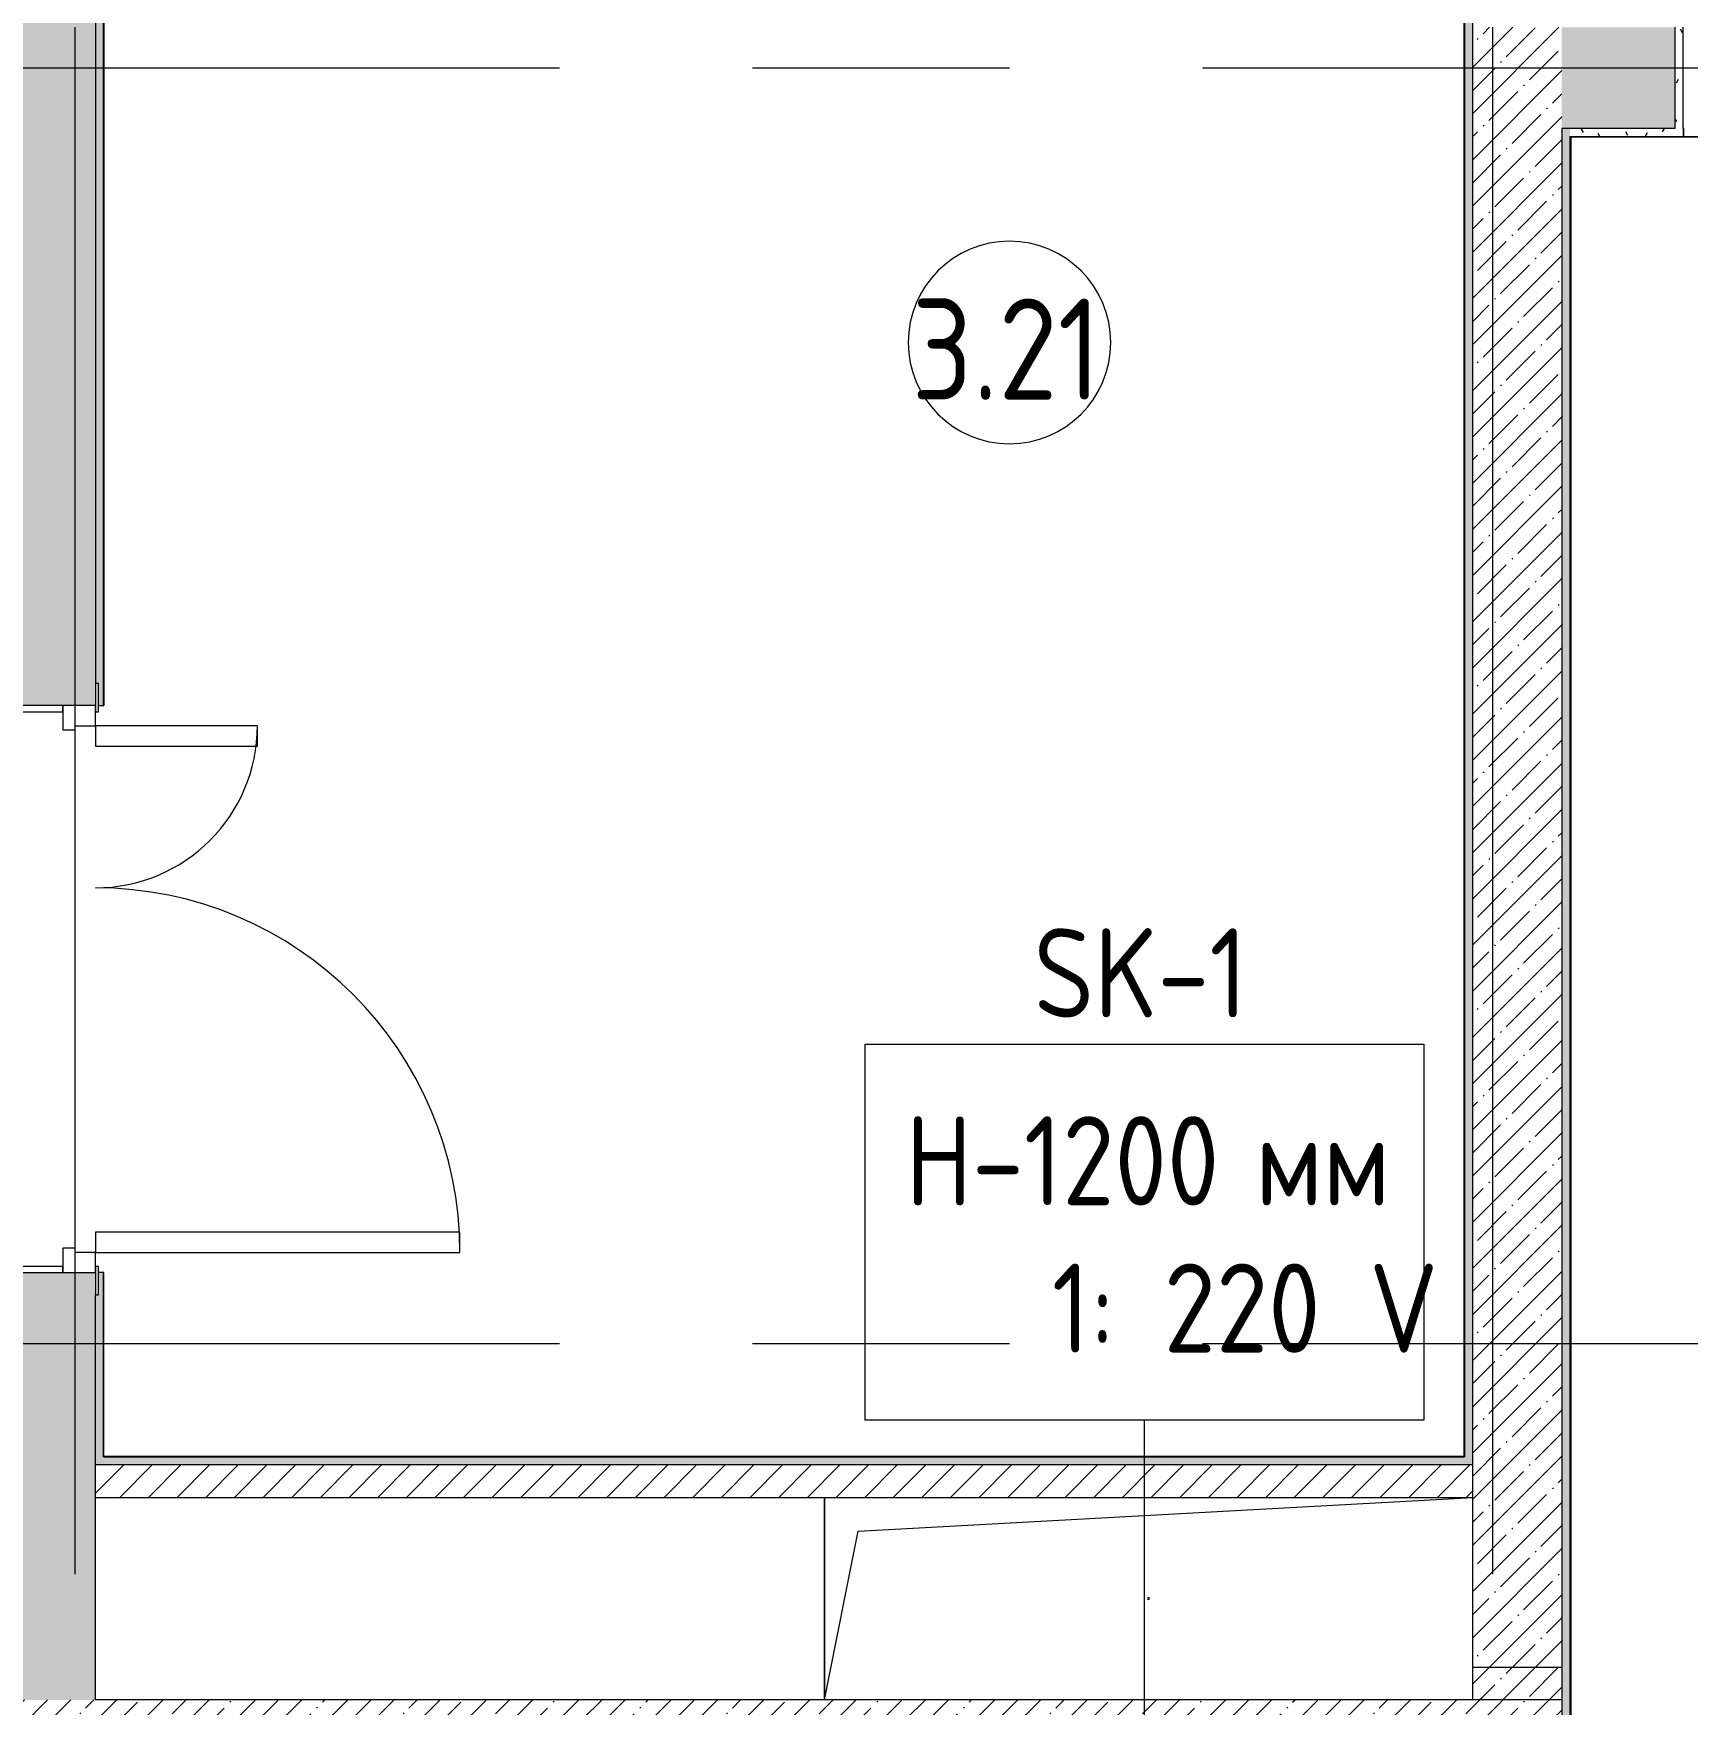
# Model space of a CAD drawing. Header units: millimetres. Extents: x 81382 to 274764, y -8553 to 29000.
# Drawn here: x 89257 to 93341, y 17258 to 21385 of the extents above; entities that cross this region are included whole.
import ezdxf

# ---------------------------------------------------------------- set-up
doc = ezdxf.new("R2010")
doc.units = ezdxf.units.MM
doc.linetypes.add('Осевая', pattern=[3175, 635, -476.25, 1587.5, -476.25])
for name, color, linetype, lineweight in [('A-AREA-IDEN', 7, 'Continuous', 9), ('A-DOOR', 7, 'Continuous', 9), ('A-DOOR-1', 7, 'Continuous', 13), ('A-DOOR-FRAM', 7, 'Continuous', 13), ('A-GENM', 7, 'Continuous', 9), ('A-WALL', 7, 'Continuous', 9), ('E-ELEC-FIXT-IDEN', 7, 'Continuous', 9), ('I-WALL', 7, 'Continuous', 9), ('Оси', 7, 'Continuous', 9), ('Оси-2', 7, 'Осевая', 9)]:
    doc.layers.add(name, color=color, linetype=linetype, lineweight=lineweight)
doc.layers.add('A-WALL-1', color=7, linetype='Continuous', lineweight=9, true_color=0x3c3c3c)
doc.layers.add('A-WALL-FNSH-1', color=7, linetype='Continuous', lineweight=9, true_color=0x3c3c3c)
doc.styles.add('GOST Common', font='GOST_Common.ttf', dxfattribs={"width": 0.9, "height": 250})
doc.styles.add('GOST Common_1', font='GOST_Common.ttf', dxfattribs={"width": 0.9, "height": 220})
pattern_1 = [(45, (0, 0), (-57.024626, 57.024626), []), (45, (57.025, 0), (-57.024626, 57.024626), [100.806, -20.161, 3.353, -16.808])]
pattern_2 = [(0, (0, 0), (121.92, 30.48), [10.058, -81.382, 10.058, -81.382, -487.68]), (0, (0, 0), (121.92, 30.48), [-182.88, 10.058, -172.822, 10.058, -81.382, -213.36]), (0, (0, 0), (121.92, 30.48), [-457.2, 10.058, -50.902, 10.058, -142.342]), (120, (45.72, 15.24), (-87.356454, 90.345817), [10.058, -81.382, 10.058, -81.382, -487.68]), (120, (45.72, 15.24), (-87.356454, 90.345817), [-182.88, 10.058, -172.822, 10.058, -81.382, -213.36]), (120, (45.72, 15.24), (-87.356454, 90.345817), [-457.2, 10.058, -50.902, 10.058, -142.342]), (240, (60.96, 76.2), (-34.563546, -120.825817), [10.058, -81.382, 10.058, -81.382, -487.68]), (240, (60.96, 76.2), (-34.563546, -120.825817), [-182.88, 10.058, -172.822, 10.058, -81.382, -213.36]), (240, (60.96, 76.2), (-34.563546, -120.825817), [-457.2, 10.058, -50.902, 10.058, -142.342])]

# ---------------------------------------------------------------- blocks, each defined once
blk = doc.blocks.new('110_Дверь_СКБ_2Ст - Д-1_л_Лестничная клетка EIS60 2-32359692-План размещения напольных электротехнических лючков и розеток 3 этажа в осях 23-33')
at = {"layer": 'A-DOOR'}
for centre, radius, start, end in [((662.5, 125), 900, 90, 180), ((-637.5, 125), 400, 360, 90)]:
    blk.add_arc(centre, radius, start, end, dxfattribs=at)
at = {"layer": 'A-DOOR-1'}
for p, q in [((662.5, 1025), (612.5, 1025)), ((612.5, 1025), (612.5, 125)), ((662.5, 125), (662.5, 1025)), ((-637.5, 525), (-637.5, 125)), ((-587.5, 525), (-637.5, 525)), ((-587.5, 125), (-587.5, 525)), ((-637.5, 125), (-587.5, 125)), ((612.5, 125), (662.5, 125))]:
    blk.add_line(p, q, dxfattribs=at)
at = {"layer": 'A-DOOR-FRAM'}
for p, q in [((-672.5, 133), (-742.5, 133)), ((-742.5, 133), (-742.5, 125)), ((-742.5, 125), (-672.5, 125)), ((-637.5, 125), (-687.5, 125)), ((-687.5, 125), (-687.5, 45)), ((-672.5, 125), (-672.5, 133)), ((-637.5, 75), (-637.5, 125)), ((662.5, 125), (662.5, 75)), ((712.5, 125), (662.5, 125)), ((767.5, 133), (697.5, 133)), ((697.5, 133), (697.5, 125)), ((697.5, 125), (767.5, 125)), ((712.5, 45), (712.5, 125)), ((767.5, 125), (767.5, 133)), ((-687.5, 45), (-627.5, 45)), ((-672.5, 45), (-687.5, 45)), ((-687.5, 45), (-687.5, -125)), ((-672.5, -125), (-672.5, 45)), ((-627.5, 75), (-637.5, 75)), ((-627.5, 45), (-627.5, 75)), ((662.5, 75), (652.5, 75)), ((652.5, 75), (652.5, 45)), ((652.5, 45), (712.5, 45)), ((712.5, 45), (697.5, 45)), ((697.5, 45), (697.5, -125)), ((712.5, -125), (712.5, 45)), ((-672.5, -125), (-742.5, -125)), ((-742.5, -125), (-742.5, -133)), ((-742.5, -133), (-672.5, -133)), ((-687.5, -125), (-672.5, -125)), ((-672.5, -133), (-672.5, -125)), ((697.5, -125), (712.5, -125)), ((767.5, -125), (697.5, -125)), ((697.5, -125), (697.5, -133)), ((697.5, -133), (767.5, -133)), ((767.5, -133), (767.5, -125))]:
    blk.add_line(p, q, dxfattribs=at)
blk = doc.blocks.new('GM_Отверстие прямоугольное _в плите_ - Отверстие-21716445-План размещения напольных электротехнических лючков и розеток 3 этажа в осях 23-33')
at = {"layer": 'A-GENM'}
for p, q in [((-800, -250), (-800, 250)), ((-800, 250), (-800, -250)), ((-716.7, 166.7), (800, 250)), ((-800, -250), (-716.7, 166.7))]:
    blk.add_line(p, q, dxfattribs=at)
for start, end in [(360, 180), (180, 360)]:
    blk.add_arc((0, 0), 2.5, start, end, dxfattribs=at)
blk = doc.blocks.new('Марка_Помещения - Номер-25198446-План размещения напольных электротехнических лючков и розеток 3 этажа в осях 23-33')
at = {"layer": 'A-AREA-IDEN'}
for start, end in [(360, 180), (180, 360)]:
    blk.add_arc((0, 0), 2.5, start, end, dxfattribs=at)

msp = doc.modelspace()

# ---------------------------------------------------------------- hatches: boundary and pattern name
at = {"layer": 'I-WALL'}
h = msp.add_hatch(dxfattribs=at)
h.set_pattern_fill('FP_4', color=256, style=0, pattern_type=2)
h.set_pattern_definition(pattern_1)
h.paths.add_polyline_path([(89160, 17270), (89410, 17270), (89410, 18325), (89160, 18325), (89160, 18041.7)])
h.paths.add_polyline_path([(89410, 19725), (89410, 27100), (89160, 27100), (89160, 19725), (89360, 19725)])
h = msp.add_hatch(dxfattribs=at)
h.set_pattern_fill('FP_35', color=256, style=0, pattern_type=2)
h.set_pattern_definition(pattern_2)
h.paths.add_polyline_path([(89430, 17870), (89430, 18325), (89418, 18325), (89418, 18270), (89410, 18270), (89410, 17870)])
h.paths.add_polyline_path([(89430, 19725), (89430, 26830), (89410, 26830), (89410.2, 19780), (89418, 19780), (89418, 19725)])
h = msp.add_hatch(dxfattribs=at)
h.set_pattern_fill('FP_35', color=256, style=0, pattern_type=2)
h.set_pattern_definition(pattern_2)
h.paths.add_polyline_path([(92790, 17870), (92810, 17870), (92810, 26850), (92790, 26850), (92790, 17871)])
h = msp.add_hatch(dxfattribs=at)
h.set_pattern_fill('FP_4', color=256, style=0, pattern_type=2)
h.set_pattern_definition(pattern_1)
h.paths.add_polyline_path([(93030, 17270), (93030, 21400), (92810, 21400), (92810, 17270)])
h = msp.add_hatch(dxfattribs=at)
h.set_pattern_fill('FP_4', color=256, style=0, pattern_type=2)
h.set_pattern_definition(pattern_1)
h.paths.add_polyline_path([(100580, 21150), (100580, 21400), (96610, 21400), (96610, 21150), (100449.9, 21150)])
h.paths.add_polyline_path([(93050, 21150), (93310, 21150), (93310, 21400), (93030, 21400), (93030, 21150)])
h = msp.add_hatch(dxfattribs=at)
h.set_pattern_fill('FP_35', color=256, style=0, pattern_type=2)
h.set_pattern_definition(pattern_2)
h.paths.add_polyline_path([(93330, 21150), (93330, 21400), (93310, 21400), (93310, 21150)])
h = msp.add_hatch(dxfattribs=at)
h.set_pattern_fill('FP_35', color=256, style=0, pattern_type=2)
h.set_pattern_definition(pattern_2)
h.paths.add_polyline_path([(93050, 13640), (93050, 21150), (93030, 21150), (93030, 13640)])
h = msp.add_hatch(dxfattribs=at)
h.set_pattern_fill('FP_35', color=256, style=0, pattern_type=2)
h.set_pattern_definition(pattern_2)
h.paths.add_polyline_path([(93050, 21130), (93330, 21130), (93330, 21150), (93050, 21150)])
h = msp.add_hatch(dxfattribs=at)
h.set_pattern_fill('FP_35', color=256, style=0, pattern_type=2)
h.set_pattern_definition(pattern_2)
h.paths.add_polyline_path([(92810, 17850), (92810, 17870), (89410, 17870), (89410, 17850), (92182.3, 17850)])
h = msp.add_hatch(dxfattribs=at)
h.set_pattern_fill('FP_5', color=256, style=0, pattern_type=2)
h.set_pattern_definition([(45, (0, 0), (-35.35534, 35.35534), [])])
h.paths.add_polyline_path([(92810, 17770), (92810, 17850), (89410, 17850), (89410, 17770), (92182.3, 17770)])
h = msp.add_hatch(dxfattribs=at)
h.set_pattern_fill('FP_4', color=256, style=0, pattern_type=2)
h.set_pattern_definition(pattern_1)
h.paths.add_polyline_path([(92810, 13620), (93000, 13620), (93000, 13628), (93030, 13628), (93030, 17350), (92810, 17350), (92810, 13640)])
h = msp.add_hatch(dxfattribs=at)
h.set_pattern_fill('FP_4', color=256, style=0, pattern_type=2)
h.set_pattern_definition(pattern_1)
h.paths.add_polyline_path([(92810, 17050), (92810, 17270), (86490, 17270), (86490, 17050), (92790, 17050)])

# ---------------------------------------------------------------- linework, layer by layer
at = {"layer": 'A-WALL'}
for p, q in [((89410, 27100), (89410, 19780)), ((89430, 26829), (89430, 19725)), ((89430, 19725), (89430, 26829)), ((92810, 17270), (92810, 26850)), ((93310, 21150), (93030, 21150)), ((93050, 21130), (93050, 13640)), ((89430, 18325), (89430, 17871)), ((89430, 17870), (89430, 18325)), ((89410, 17870), (89410, 18270)), ((89430, 17870), (92790, 17870)), ((92790, 17870), (89430, 17870)), ((92789, 17871), (92790, 17871)), ((93030, 17350), (93030, 13628))]:
    msp.add_line(p, q, dxfattribs=at)
at = {"layer": 'A-WALL-1'}
for p, q in [((92790, 26830), (92790, 17870)), ((93310, 21150), (93310, 21400)), ((93330, 21150), (93330, 21400)), ((93030, 21150), (93030, 17350)), ((93050, 21130), (93330, 21130)), ((89418, 19725), (89430, 19725)), ((89430, 18325), (89418, 18325)), ((89410, 17270), (89410, 17870)), ((92810, 17850), (89410, 17850)), ((89410, 17770), (92810, 17770)), ((93030, 17350), (92810, 17350)), ((93030, 17270), (89410, 17270))]:
    msp.add_line(p, q, dxfattribs=at)
at = {"layer": 'A-WALL-FNSH-1'}
for p, q in [((93051, 13641), (93051, 21129)), ((93330, 21150), (93330, 21130)), ((93331, 21150), (93330, 21150)), ((93331, 21129), (93331, 21150)), ((89430, 19725), (89431, 19725)), ((89431, 18325), (89430, 18325)), ((89431, 17871), (89431, 18325))]:
    msp.add_line(p, q, dxfattribs=at)
at = {"layer": 'E-ELEC-FIXT-IDEN'}
msp.add_line((91999.9, 17030), (91999.9, 17960.7), dxfattribs=at)
at = {"layer": 'E-ELEC-FIXT-IDEN', "flags": 128}
msp.add_lwpolyline([(91310.4, 18888.7), (92689.4, 18888.7), (92689.4, 17960.7), (91310.4, 17960.7)], close=True, dxfattribs=at)
at = {"layer": 'I-WALL'}
for p, q in [((92789, 17871), (92789, 26435)), ((89431, 21490), (89431, 19725)), ((92789, 21369.6), (92790, 21369.6)), ((99073.5, 21129), (93050, 21129)), ((93051.5, 13640), (93051.5, 21129)), ((93052.5, 21129), (93052.5, 13640)), ((93330, 21130), (96610, 21130)), ((89430, 17872), (92790, 17872)), ((89430, 17871), (92789, 17871))]:
    msp.add_line(p, q, dxfattribs=at)
at = {"layer": 'Оси'}
for p, q in [((89360, 18900), (89360, 21400)), ((92860, 18900), (92860, 21400))]:
    msp.add_line(p, q, dxfattribs=at)
at = {"layer": 'Оси-2'}
for p, q in [((84681.8, 21300), (122580, 21300)), ((89360, 593.7), (89360, 18900)), ((92860, 593.7), (92860, 18900)), ((84681.8, 18150), (122730, 18150))]:
    msp.add_line(p, q, dxfattribs=at)

# ---------------------------------------------------------------- block references
at = {"layer": 'A-AREA-IDEN', "xscale": 99.99999999999993, "yscale": 99.99999999999993, "zscale": 99.99999999999993}
msp.add_blockref('Марка_Помещения - Номер-25198446-План размещения напольных электротехнических лючков и розеток 3 этажа в осях 23-33', (91666.7, 20621.6), dxfattribs=at)
at = {"layer": 'A-DOOR', "rotation": 269.9999999999998}
msp.add_blockref('110_Дверь_СКБ_2Ст - Д-1_л_Лестничная клетка EIS60 2-32359692-План размещения напольных электротехнических лючков и розеток 3 этажа в осях 23-33', (89285, 19037.5), dxfattribs=at)
at = {"layer": 'A-GENM'}
msp.add_blockref('GM_Отверстие прямоугольное _в плите_ - Отверстие-21716445-План размещения напольных электротехнических лючков и розеток 3 этажа в осях 23-33', (92010, 17520), dxfattribs=at)

# ---------------------------------------------------------------- texts
at = {"layer": 'A-AREA-IDEN', "insert": (91424.8, 20730.1), "char_height": 250, "width": 606.076, "attachment_point": 1, "style": 'GOST Common'}
msp.add_mtext('3.21', dxfattribs=at)
at = {"layer": 'E-ELEC-FIXT-IDEN', "char_height": 220, "attachment_point": 1, "style": 'GOST Common_1'}
for s, insert, width in [('SK-1', (91726.3, 19175), 656.582), ('H-1200 ', (91410.4, 18711), 1046.202), ('мм', (92273.6, 18711), 375.19), ('   1: 220 V', (91410.4, 18347.2), 1291.519)]:
    msp.add_mtext(s, dxfattribs=dict(at, insert=insert, width=width))

doc.saveas('drawing.dxf')
